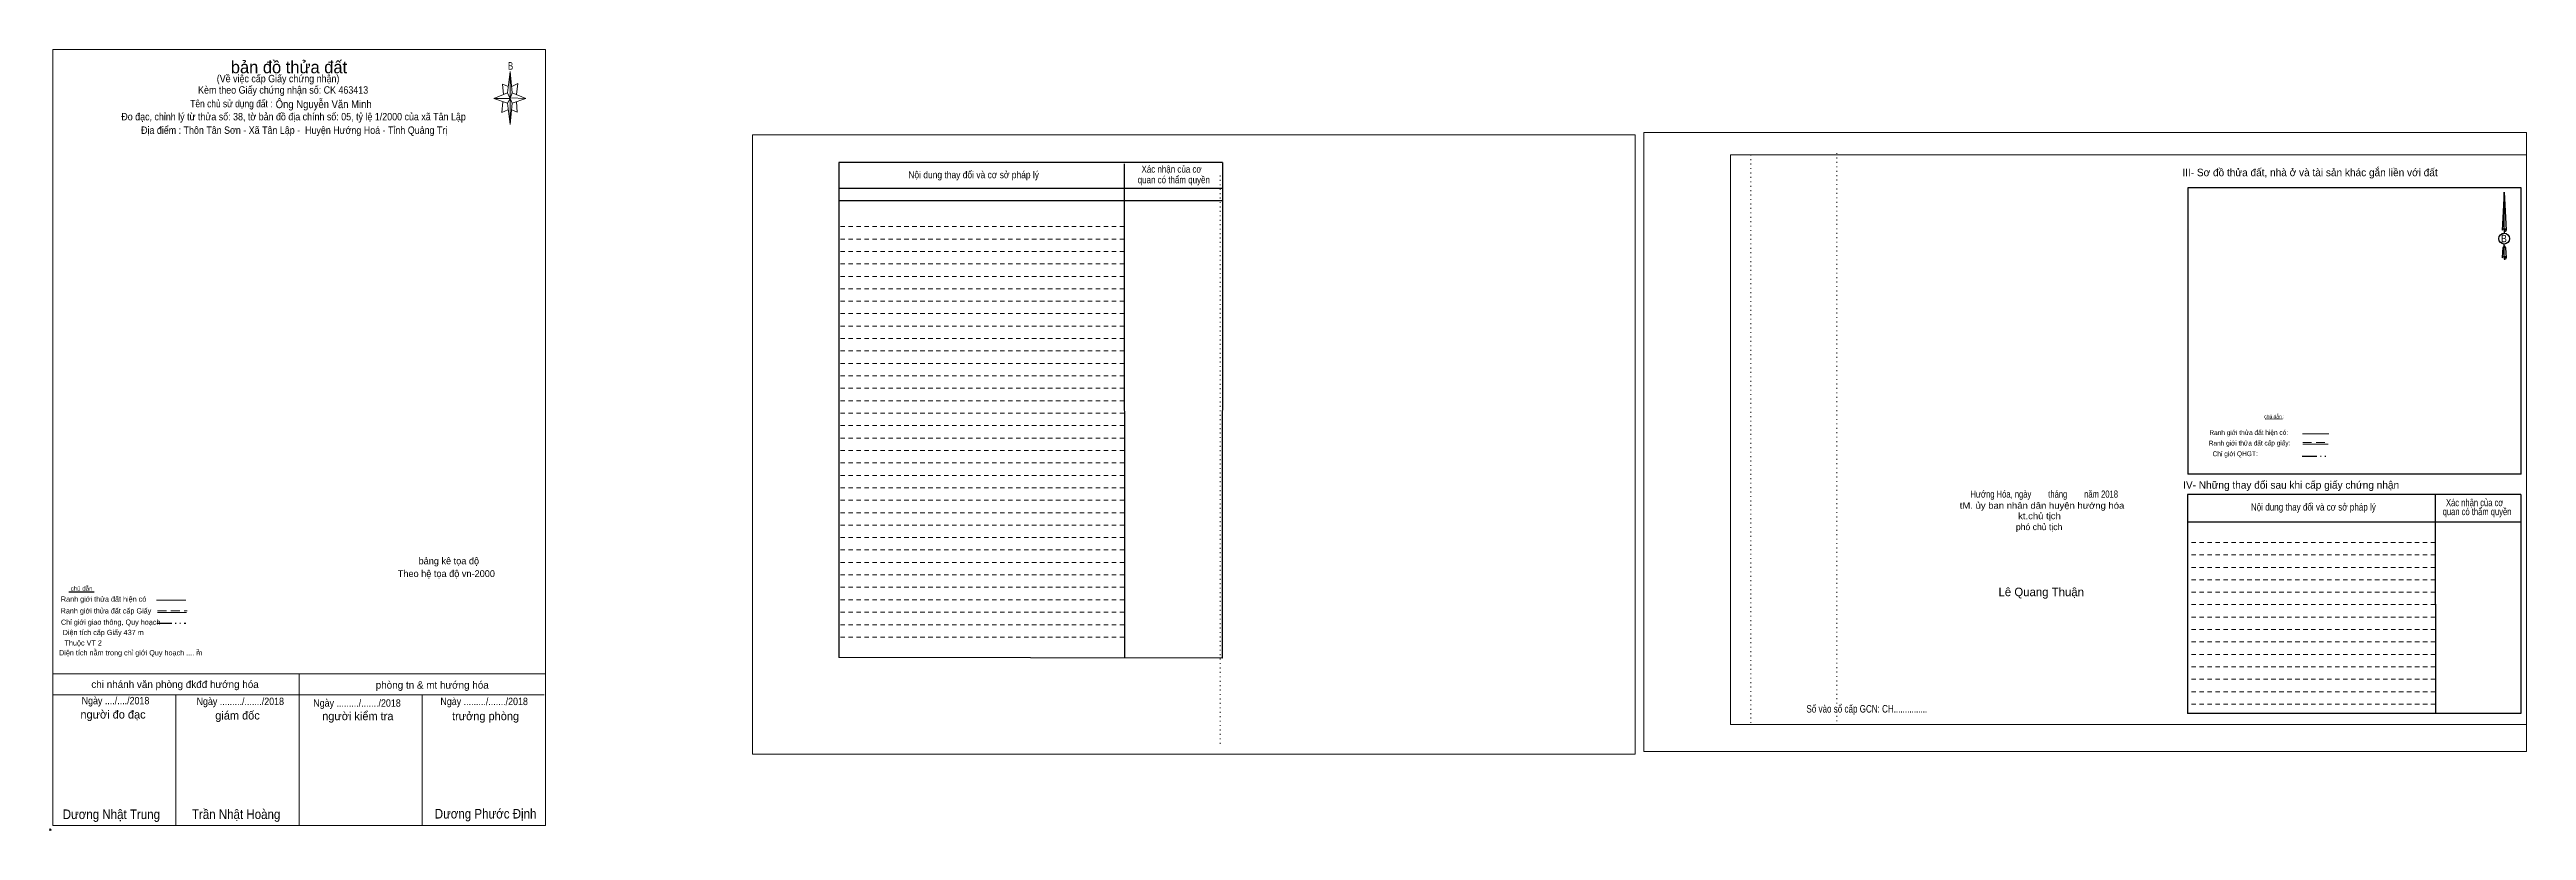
# Model space of a CAD drawing. Header units: metres. Extents: x 547521 to 548473, y 1837647 to 1837795.
# Drawn here: x 548020 to 548472.6, y 1837647.2 to 1837790 of the extents above; entities that cross this region are included whole.
import ezdxf
from ezdxf.enums import TextEntityAlignment as Align

# ---------------------------------------------------------------- set-up
doc = ezdxf.new("R2010")
doc.units = ezdxf.units.M
doc.header["$LTSCALE"] = 0.54
doc.header["$PDMODE"] = 32
doc.header["$PDSIZE"] = 0.27
for name, pattern in [('DASH_DOUBLE_DOT', [9.2, 5, -1.2, 0.3, -1.2, 0.3, -1.2]), ('DOTTED', [1.5, 0.3, -1.2]), ('MEDIUM_DASHED', [4.5, 3, -1.5]), ('SHORT_DASHED', [2.7, 1.5, -1.2])]:
    doc.linetypes.add(name, pattern=pattern)
for name, color, linetype, lineweight in [('18', 7, 'Continuous', 25), ('28', 7, 'SHORT_DASHED', 13), ('3', 7, 'Continuous', 13), ('4', 7, 'Continuous', 13), ('5', 7, 'DASH_DOUBLE_DOT', 25), ('55', 7, 'Continuous', 13), ('7', 7, 'Continuous', 13)]:
    doc.layers.add(name, color=color, linetype=linetype, lineweight=lineweight)

msp = doc.modelspace()

# ---------------------------------------------------------------- linework, layer by layer
at = {"layer": '18'}
for p, q in [((548468.53, 1837763.9), (548468.9, 1837756.96)), ((548468.53, 1837763.9), (548468.9, 1837756.96)), ((548468.53, 1837763.9), (548468.9, 1837756.96)), ((548468.23, 1837758.02), (548468.19, 1837756.97)), ((548468.53, 1837757.16), (548468.53, 1837756.91)), ((548468.53, 1837756.91), (548468.53, 1837756.72)), ((548468.53, 1837756.72), (548468.53, 1837756.44)), ((548468.53, 1837756.72), (548468.53, 1837756.44)), ((548468.53, 1837756.72), (548468.53, 1837756.44)), ((548468.53, 1837754.1), (548468.53, 1837754.4)), ((548468.53, 1837754.1), (548468.53, 1837754.4)), ((548468.53, 1837754.1), (548468.53, 1837754.4)), ((548468.53, 1837754.1), (548468.8, 1837753.72)), ((548468.53, 1837754.1), (548468.8, 1837753.72)), ((548468.53, 1837754.1), (548468.8, 1837753.72)), ((548468.8, 1837753.72), (548468.9, 1837751.9)), ((548468.8, 1837753.72), (548468.9, 1837751.9)), ((548468.8, 1837753.72), (548468.9, 1837751.9)), ((548468.9, 1837756.96), (548468.9, 1837756.97)), ((548468.53, 1837752.13), (548468.53, 1837751.87)), ((548468.53, 1837751.87), (548468.53, 1837751.66)), ((548468.9, 1837751.9), (548468.9, 1837751.91))]:
    msp.add_line(p, q, dxfattribs=at)
for points in [[(548468.53, 1837757.16), (548468.53, 1837763.9), (548468.23, 1837758.02)], [(548468.53, 1837752.13), (548468.53, 1837754.1), (548468.3, 1837753.72), (548468.23, 1837752.98), (548468.19, 1837751.91)]]:
    msp.add_lwpolyline(points, dxfattribs=at)
msp.add_ellipse((548468.5438, 1837755.4087), major_axis=(0, 0.9887), ratio=0.983453, dxfattribs=at)
for centre, start_param, end_param in [((548468.5442, 1837756.9322), 1.57079633, 3.07445202), ((548468.5442, 1837756.9322), 0.06714063, 1.57079633), ((548468.5442, 1837756.9322), 4.71238898, 6.28318531), ((548468.5442, 1837751.8861), 2.49106941, 3.07427841), ((548468.5442, 1837751.8861), 1.57079633, 2.49106941), ((548468.5442, 1837751.8861), 0.06714063, 1.57079633), ((548468.5442, 1837751.8861), 4.71238898, 6.28318531)]:
    msp.add_ellipse(centre, major_axis=(0.3564, 0), ratio=0.655448, start_param=start_param, end_param=end_param, dxfattribs=at)
at = {"layer": '28', "linetype": 'Continuous', "lineweight": 25}
for p, q in [((548234.36, 1837769.3), (548164.22, 1837769.3)), ((548216.38, 1837769.06), (548216.41, 1837678.79)), ((548234.36, 1837769.3), (548234.3, 1837678.73)), ((548234.36, 1837764.57), (548164.31, 1837764.57)), ((548234.36, 1837764.57), (548164.31, 1837764.57)), ((548234.36, 1837762.29), (548164.31, 1837762.29)), ((548471.66, 1837712.35), (548410.73, 1837712.35)), ((548455.93, 1837708.64), (548455.96, 1837668.65)), ((548471.6, 1837708.64), (548471.58, 1837668.65)), ((548471.58, 1837703.57), (548410.69, 1837703.57)), ((548234.3, 1837678.73), (548164.22, 1837678.83)), ((548471.58, 1837668.65), (548410.69, 1837668.65))]:
    msp.add_line(p, q, dxfattribs=at)
at = {"layer": '28'}
for p, q in [((548216.38, 1837757.62), (548164.22, 1837757.62)), ((548216.38, 1837755.33), (548164.22, 1837755.33)), ((548216.38, 1837753.08), (548164.22, 1837753.08)), ((548216.38, 1837750.77), (548164.22, 1837750.77)), ((548216.38, 1837748.51), (548164.22, 1837748.51)), ((548216.38, 1837746.23), (548164.22, 1837746.23)), ((548216.38, 1837743.96), (548164.22, 1837743.96)), ((548216.38, 1837741.69), (548164.22, 1837741.69)), ((548216.38, 1837739.42), (548164.22, 1837739.42)), ((548216.38, 1837737.14), (548164.22, 1837737.14)), ((548216.38, 1837734.88), (548164.22, 1837734.88)), ((548216.38, 1837732.59), (548164.22, 1837732.59)), ((548216.38, 1837730.34), (548164.22, 1837730.34)), ((548216.38, 1837728.07), (548164.22, 1837728.07)), ((548216.38, 1837725.78), (548164.22, 1837725.78)), ((548216.38, 1837723.53), (548164.22, 1837723.53)), ((548216.38, 1837721.23), (548164.22, 1837721.23)), ((548216.38, 1837718.96), (548164.22, 1837718.96)), ((548216.38, 1837716.68), (548164.22, 1837716.68)), ((548216.38, 1837714.41), (548164.22, 1837714.41)), ((548216.38, 1837712.13), (548164.22, 1837712.13)), ((548216.38, 1837709.86), (548164.22, 1837709.86)), ((548216.38, 1837707.59), (548164.22, 1837707.59)), ((548216.38, 1837705.31), (548164.22, 1837705.31)), ((548216.38, 1837703.06), (548164.22, 1837703.06)), ((548216.38, 1837700.76), (548164.22, 1837700.76)), ((548455.95, 1837699.89), (548410.69, 1837699.89)), ((548216.38, 1837698.52), (548164.22, 1837698.52)), ((548216.38, 1837696.22), (548164.22, 1837696.22)), ((548455.95, 1837697.61), (548410.69, 1837697.61)), ((548455.95, 1837695.33), (548410.69, 1837695.33)), ((548216.38, 1837693.96), (548164.22, 1837693.96)), ((548216.38, 1837691.68), (548164.22, 1837691.68)), ((548455.95, 1837693.07), (548410.69, 1837693.07)), ((548455.95, 1837690.79), (548410.69, 1837690.79)), ((548216.38, 1837689.39), (548164.22, 1837689.39)), ((548216.38, 1837687.13), (548164.22, 1837687.13)), ((548455.95, 1837688.51), (548410.69, 1837688.51)), ((548455.95, 1837686.22), (548410.69, 1837686.22)), ((548216.38, 1837684.85), (548164.22, 1837684.85)), ((548216.38, 1837682.57), (548164.22, 1837682.57)), ((548455.96, 1837683.96), (548410.69, 1837683.96)), ((548455.96, 1837681.7), (548410.69, 1837681.7)), ((548455.96, 1837679.43), (548410.69, 1837679.43)), ((548455.96, 1837677.15), (548410.69, 1837677.15)), ((548455.96, 1837674.87), (548410.69, 1837674.87)), ((548455.96, 1837672.61), (548410.69, 1837672.61)), ((548455.96, 1837670.34), (548410.69, 1837670.34))]:
    msp.add_line(p, q, dxfattribs=at)
at = {"layer": '28', "linetype": 'Continuous', "lineweight": 25}
for points in [[(548234.36, 1837769.3), (548164.22, 1837769.3), (548164.22, 1837678.83)], [(548471.66, 1837712.35), (548471.66, 1837764.71), (548410.73, 1837764.71), (548410.73, 1837712.35)], [(548471.6, 1837708.64), (548410.69, 1837708.64), (548410.69, 1837668.65)]]:
    msp.add_lwpolyline(points, dxfattribs=at)
at = {"layer": '3', "linetype": 'DOTTED'}
for p, q in [((548233.9, 1837766.94), (548233.9, 1837662.82)), ((548330.91, 1837770.73), (548330.91, 1837666.6)), ((548346.61, 1837771.04), (548346.61, 1837666.9))]:
    msp.add_line(p, q, dxfattribs=at)
at = {"layer": '3'}
for p, q in [((548327.14, 1837770.73), (548472.61, 1837770.73)), ((548327.14, 1837666.6), (548327.14, 1837770.73)), ((548472.61, 1837770.73), (548472.61, 1837665.73)), ((548327.14, 1837666.6), (548472.61, 1837666.6))]:
    msp.add_line(p, q, dxfattribs=at)
for points in [[(548148.45, 1837661.19), (548309.73, 1837661.19), (548309.73, 1837774.39), (548148.45, 1837774.39)], [(548148.45, 1837774.39), (548309.73, 1837774.39), (548309.73, 1837661.19), (548148.45, 1837661.19)], [(548148.45, 1837661.19), (548309.73, 1837661.19), (548309.73, 1837774.39), (548148.45, 1837774.39)], [(548311.33, 1837661.66), (548472.61, 1837661.66), (548472.61, 1837774.82), (548311.33, 1837774.82)]]:
    msp.add_lwpolyline(points, close=True, dxfattribs=at)
msp.add_lwpolyline([(548333.03, 1837770.73), (548472.61, 1837770.73), (548472.61, 1837666.6), (548333.03, 1837666.6)], dxfattribs=at)
at = {"layer": '4'}
for p, q in [((548103.67, 1837782.03), (548104.17, 1837785.93)), ((548103.67, 1837780.13), (548101.17, 1837781.03)), ((548104.57, 1837780.13), (548104.17, 1837776.23)), ((548104.57, 1837782.03), (548107.07, 1837781.03)), ((548105.37, 1837780.43), (548105.47, 1837778.53)), ((548105.47, 1837778.53), (548104.47, 1837778.93)), ((548039.55, 1837689.32), (548044.93, 1837689.32)), ((548039.75, 1837687.08), (548045.02, 1837687.08)), ((548020.62, 1837675.86), (548110.62, 1837675.86)), ((548020.62, 1837675.86), (548110.62, 1837675.86)), ((548020.62, 1837675.86), (548110.62, 1837675.86)), ((548020.62, 1837672.06), (548110.42, 1837672.06)), ((548043.12, 1837648.16), (548043.12, 1837672.06)), ((548065.62, 1837648.16), (548065.62, 1837675.86)), ((548088.12, 1837648.16), (548088.12, 1837672.06)), ((548110.62, 1837648.16), (548020.62, 1837648.16))]:
    msp.add_line(p, q, dxfattribs=at)
at = {"layer": '4', "lineweight": 25}
msp.add_line((548028.17, 1837690.81), (548023.55, 1837690.81), dxfattribs=at)
at = {"layer": '4', "linetype": 'DASH_DOUBLE_DOT', "lineweight": 25}
msp.add_line((548039.65, 1837685.11), (548044.89, 1837685.11), dxfattribs=at)
at = {"layer": '4', "linetype": 'MEDIUM_DASHED'}
msp.add_line((548039.75, 1837687.4), (548045.19, 1837687.4), dxfattribs=at)
at = {"layer": '4'}
for points in [[(548020.62, 1837789.96), (548110.62, 1837789.96), (548110.62, 1837648.16), (548020.62, 1837648.16)], [(548104.17, 1837785.93), (548104.57, 1837782.03), (548104.17, 1837781.03)], [(548104.17, 1837781.03), (548101.17, 1837781.03), (548103.67, 1837782.03), (548104.57, 1837780.13), (548107.07, 1837781.03), (548104.17, 1837781.13)], [(548104.17, 1837781.03), (548104.17, 1837776.23), (548103.67, 1837780.13)]]:
    msp.add_lwpolyline(points, close=True, dxfattribs=at)
for points in [[(548104.17, 1837781.03), (548103.67, 1837782.03), (548101.17, 1837781.03)], [(548102.87, 1837780.43), (548102.67, 1837778.43), (548103.77, 1837778.93)], [(548103.87, 1837783.23), (548102.77, 1837783.63), (548102.97, 1837781.73)], [(548104.17, 1837781.03), (548104.57, 1837780.13), (548107.07, 1837781.03)], [(548104.47, 1837783.23), (548105.57, 1837783.73), (548105.37, 1837781.73)]]:
    msp.add_lwpolyline(points, dxfattribs=at)
msp.add_point((548020.15, 1837647.38), dxfattribs=at)
at = {"layer": '5'}
msp.add_line((548431.6, 1837715.62), (548436.51, 1837715.62), dxfattribs=at)
at = {"layer": '55'}
for p, q in [((548431.71, 1837719.75), (548436.51, 1837719.75)), ((548431.75, 1837717.82), (548436.35, 1837717.82)), ((548431.75, 1837717.82), (548436.35, 1837717.82))]:
    msp.add_line(p, q, dxfattribs=at)
at = {"layer": '55', "linetype": 'MEDIUM_DASHED'}
msp.add_line((548431.74, 1837718.15), (548436.45, 1837718.15), dxfattribs=at)
at = {"layer": '7'}
msp.add_line((548424.85, 1837722.44), (548428.02, 1837722.49), dxfattribs=at)

# ---------------------------------------------------------------- texts
at = {"layer": '18'}
for s, height, width, p in [('B', 1.358, 0.85, (548468.495, 1837754.74)), ('Hướng Hóa, ngày        tháng        năm 2018', 1.3, 0.8, (548384.495, 1837708.07)), ('tM. ủy ban nhân dân huyện hướng hóa', 1.179, 1.1, (548384.095, 1837706.04)), ('kt.chủ tịch', 1.179, 1.1, (548383.625, 1837704.13)), ('Số vào sổ cấp GCN: CH...............', 1.375, 0.8, (548352.08, 1837668.79))]:
    msp.add_text(s, height=height, dxfattribs=dict(at, width=width)).set_placement(p, align=Align.CENTER)
for s, height, p in [('phó chủ tịch', 1.179, (548383.565, 1837702.13)), ('Lê Quang Thuận', 1.556, (548383.95, 1837690.06))]:
    msp.add_text(s, height=height, dxfattribs=at).set_placement(p, align=Align.CENTER)
at = {"layer": '28'}
for s, height, width, p in [('Nội dung thay đổi và cơ sở pháp lý', 1.281, 0.9, (548188.875, 1837766.44)), ('Nội dung thay đổi và cơ sở pháp lý', 1.281, 0.9, (548188.875, 1837766.44)), (' quan có thẩm quyền', 1.281, 0.85, (548225.245, 1837765.52)), (' quan có thẩm quyền', 1.281, 0.85, (548225.245, 1837765.52)), ('Xác nhận của cơ', 1.281, 0.85, (548225.04, 1837767.47)), ('Xác nhận của cơ', 1.281, 0.85, (548225.04, 1837767.47)), ('Xác nhận của cơ', 1.297, 0.8, (548463.145, 1837706.51)), ('Nội dung thay đổi và cơ sở pháp lý', 1.297, 0.85, (548433.675, 1837705.71)), (' quan có thẩm quyền', 1.297, 0.8, (548463.39, 1837704.87))]:
    msp.add_text(s, height=height, dxfattribs=dict(at, width=width)).set_placement(p, align=Align.CENTER)
for s, p in [('III- Sơ đồ thửa đất, nhà ở và tài sản khác gắn liền với đất', (548433.06, 1837766.81)), ('IV- Những thay đổi sau khi cấp giấy chứng nhận', (548429.615, 1837709.7))]:
    msp.add_text(s, height=1.375, dxfattribs=at).set_placement(p, align=Align.CENTER)
at = {"layer": '4'}
for s, height, width, p in [('(Về việc cấp Giấy chứng nhận)', 1.35, 0.9, (548061.775, 1837783.98)), ('B', 1.378, 0.8, (548104.25, 1837786.28)), ('Tên chủ sử dụng đất :', 1.35, 0.85, (548053.245, 1837779.4)), ('Kèm theo Giấy chứng nhận số: CK 463413', 1.35, 0.9, (548062.695, 1837781.9)), ('Đo đạc, chỉnh lý từ thửa số: 38, tờ bản đồ địa chính số: 05, tỷ lệ 1/2000 của xã Tân Lập', 1.35, 0.9, (548064.605, 1837777.02)), ('Địa điểm : Thôn Tân Sơn - Xã Tân Lập -  Huyện Hướng Hoá - Tỉnh Quảng Trị ', 1.35, 0.9, (548064.945, 1837774.55)), ('Ranh giới thửa đất hiện có ', 0.96, 0.9, (548030.075, 1837689.05)), ('chú dẫn', 0.7999, 1.05, (548025.87, 1837691.05)), ('Ranh giới thửa đất cấp Giấy', 0.96, 0.9, (548030.33, 1837686.9)), ('Chỉ giới giao thông, Quy hoạch', 0.96, 0.9, (548031.19, 1837684.83)), ('Thuộc VT 2', 0.96, 0.9, (548026.165, 1837681.04)), ('Diện tích cấp Giấy 437 m', 0.96, 0.9, (548029.82, 1837682.95)), ('Diện tích nằm trong chỉ giới Quy hoạch .... m', 0.96, 0.9, (548034.835, 1837679.24)), ('2', 0.8, 0.8, (548047.12, 1837679.62)), ('Ngày ..../..../2018', 1.35, 0.9, (548032.07, 1837670.3)), ('Ngày ........./......./2018', 1.35, 0.9, (548054.87, 1837670.17)), ('Ngày ........./......./2018', 1.35, 0.9, (548099.43, 1837670.16)), ('Ngày ........./......./2018', 1.35, 0.9, (548076.2, 1837669.86)), ('Dương Nhật Trung', 1.75, 0.9, (548031.315, 1837649.33)), ('Trần Nhật Hoàng', 1.75, 0.9, (548054.11, 1837649.34)), ('Dương Phước Định', 1.75, 0.9, (548099.695, 1837649.43))]:
    msp.add_text(s, height=height, dxfattribs=dict(at, width=width)).set_placement(p, align=Align.CENTER)
for s, height, p in [('bản đồ thửa đất', 2.25, (548063.765, 1837785.62)), ('Theo hệ tọa độ vn-2000', 1.25, (548092.525, 1837693.56)), ('bảng kê tọa độ', 1.25, (548092.975, 1837695.88)), ('chi nhánh văn phòng đkđđ hướng hóa', 1.35, (548042.95, 1837673.28)), ('phòng tn & mt hướng hóa', 1.35, (548089.945, 1837673.16)), ('người đo đạc', 1.5, (548031.615, 1837667.7)), ('giám đốc', 1.5, (548054.365, 1837667.52)), ('người kiểm tra', 1.5, (548076.345, 1837667.4)), ('trưởng phòng', 1.5, (548099.685, 1837667.4))]:
    msp.add_text(s, height=height, dxfattribs=at).set_placement(p, align=Align.CENTER)
at = {"layer": '4', "width": 0.9}
msp.add_text('Ông Nguyễn Văn Minh', height=1.44, dxfattribs=at).set_placement((548061.34, 1837779.25))
at = {"layer": '55'}
for s, height, width, p in [('Ranh giới thửa đất cấp giấy:', 0.8837, 0.8, (548422.019, 1837717.5943)), ('Ranh giới thửa đất hiện có:', 0.8876, 0.8, (548421.864, 1837719.5238)), ('Chỉ giới QHGT:', 0.8837, 0.85, (548419.384, 1837715.6482))]:
    msp.add_text(s, height=height, rotation=0.135, dxfattribs=dict(at, width=width)).set_placement(p, align=Align.CENTER)
at = {"layer": '7'}
msp.add_text('chú dẫn :', height=0.6535, rotation=359.974, dxfattribs=at).set_placement((548426.5449, 1837722.5691), align=Align.CENTER)

doc.saveas('drawing.dxf')
